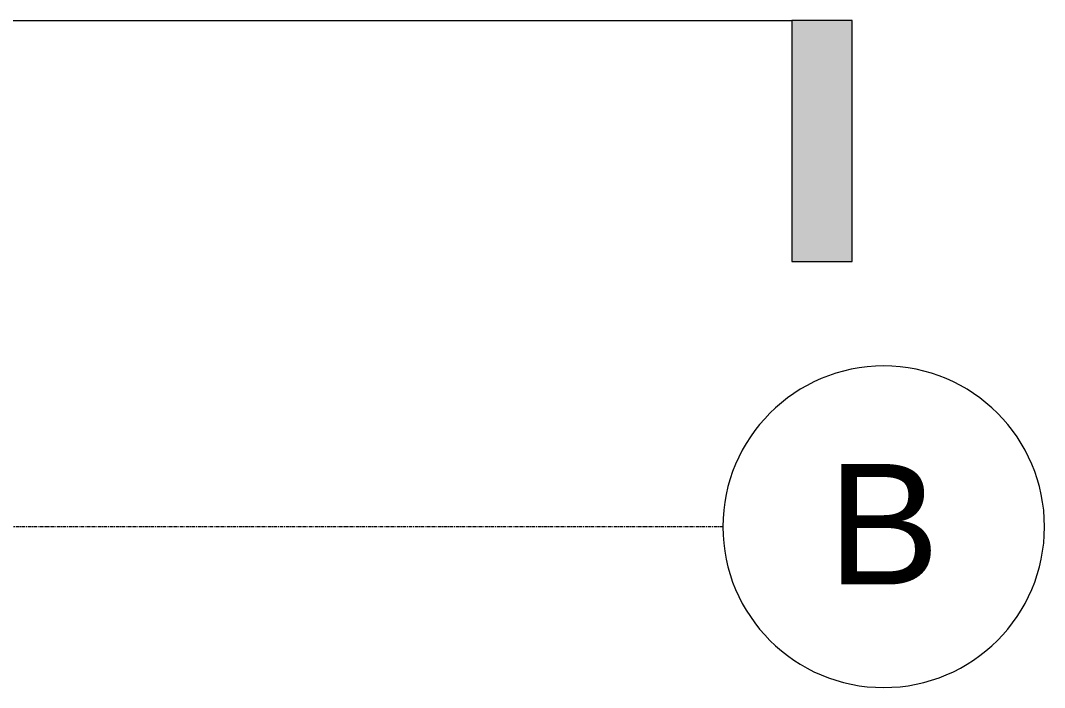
# Model space of a CAD drawing. Header units: inches. Extents: x -4182 to -1315, y 10161 to 12081.
# Drawn here: x -1467.6 to -1314.8, y 11424.4 to 11524 of the extents above; entities that cross this region are included whole.
import ezdxf

# ---------------------------------------------------------------- set-up
doc = ezdxf.new("R2010")
doc.units = ezdxf.units.IN
doc.header["$MEASUREMENT"] = 0
doc.linetypes.add('Grid Line 1_2_', pattern=[0.875, 0.5, -0.125, 0.125, -0.125])
for name, color, linetype, lineweight in [('G-ANNO-SYMB', 111, 'Continuous', 9), ('S-GRID', 1, 'Continuous', 9), ('S-GRID-IDEN', 1, 'Continuous', 9)]:
    doc.layers.add(name, color=color, linetype=linetype, lineweight=lineweight)
doc.styles.add('Arial', font='arial.ttf', dxfattribs={"height": 18})

# ---------------------------------------------------------------- blocks, each defined once
blk = doc.blocks.new('Section - 3_32_ x 3_8_-54337-STRUCTURAL SCHEMATIC  - 1ST FLOOR')
at = {"layer": 'G-ANNO-SYMB'}
blk.add_hatch(color=256, dxfattribs=at).paths.add_polyline_path([(0, 0.375), (0, 0), (-0.09375, 0), (-0.09375, 0.375)], flags=0)
for p, q in [((0, 0.375), (-0.09375, 0.375)), ((-0.09375, 0.375), (-0.09375, 0)), ((0, 0), (0, 0.375)), ((-0.09375, 0), (0, 0))]:
    blk.add_line(p, q, dxfattribs=at)
blk = doc.blocks.new('Grid - Grid Head - Circle-50561-STRUCTURAL SCHEMATIC  - 1ST FLOOR')
at = {"layer": 'S-GRID-IDEN'}
for start, end in [(360, 180), (180, 360)]:
    blk.add_arc((0, 0), 0.25, start, end, dxfattribs=at)

msp = doc.modelspace()

# ---------------------------------------------------------------- linework, layer by layer
at = {"layer": 'G-ANNO-SYMB'}
msp.add_line((-4124.13543, 11523.97754), (-1352.53416, 11523.97754), dxfattribs=at)
at = {"layer": 'S-GRID', "linetype": 'Grid Line 1_2_'}
msp.add_line((-1362.80331, 11448.39539), (-3750.49332, 11448.39539), dxfattribs=at)

# ---------------------------------------------------------------- block references
at = {"layer": 'G-ANNO-SYMB', "xscale": 95.99999999999994, "yscale": 95.99999999999994, "zscale": 95.99999999999994, "rotation": 180}
msp.add_blockref('Section - 3_32_ x 3_8_-54337-STRUCTURAL SCHEMATIC  - 1ST FLOOR', (-1352.53416, 11523.97754), dxfattribs=at)
at = {"layer": 'S-GRID-IDEN', "xscale": 95.99999999999994, "yscale": 95.99999999999994, "zscale": 95.99999999999994, "rotation": 89.99999999999962}
msp.add_blockref('Grid - Grid Head - Circle-50561-STRUCTURAL SCHEMATIC  - 1ST FLOOR', (-1338.80331, 11448.39539), dxfattribs=at)

# ---------------------------------------------------------------- texts
at = {"layer": 'S-GRID-IDEN', "insert": (-1347.20976, 11457.77621), "char_height": 18, "width": 20.301, "attachment_point": 1, "style": 'Arial'}
msp.add_mtext('B', dxfattribs=at)

doc.saveas('drawing.dxf')
